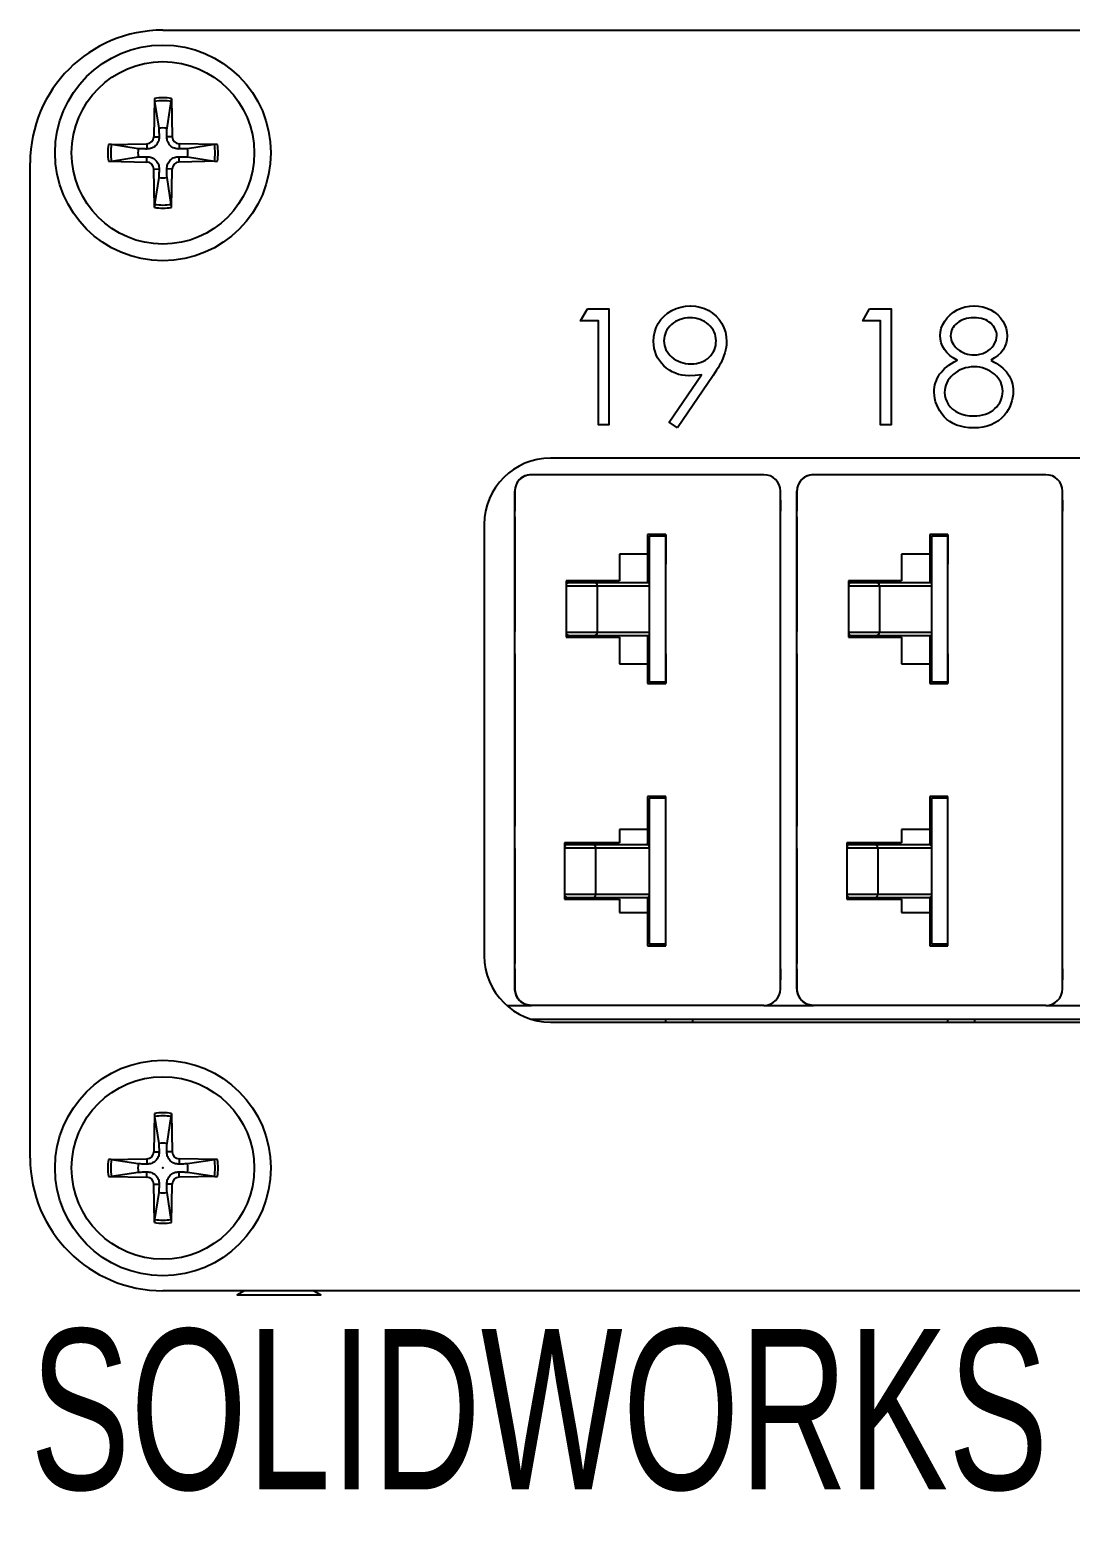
# Model space of a CAD drawing. Header units: millimetres. Extents: x -122 to 43, y -25 to 21.
# Drawn here: x -122.23 to -90.88, y -24.72 to 20.73 of the extents above; entities that cross this region are included whole.
import ezdxf

# ---------------------------------------------------------------- set-up
doc = ezdxf.new("R2010")
doc.units = ezdxf.units.MM
doc.header["$PDSIZE"] = -1
doc.styles.add('SLDTEXTSTYLE0', font='TXT', dxfattribs={"width": 0.7})

msp = doc.modelspace()

# ---------------------------------------------------------------- linework, layer by layer
at = {"color": 7, "linetype": 'Continuous', "lineweight": 25}
for p, q in [((-118.234, 20.729), (38.766, 20.729)), ((-118.487, 18.672), (-118.51, 17.516)), ((-117.98, 18.672), (-117.957, 17.516)), ((-118.484, 18.58), (-118.356, 17.771)), ((-118.111, 17.771), (-117.983, 18.58)), ((-119.877, 17.282), (-118.721, 17.305)), ((-118.976, 17.152), (-119.785, 17.279)), ((-118.721, 17.305), (-118.717, 17.145)), ((-118.51, 17.516), (-118.35, 17.512)), ((-117.957, 17.516), (-118.118, 17.512)), ((-117.747, 17.305), (-117.75, 17.145)), ((-116.59, 17.282), (-117.747, 17.305)), ((-116.682, 17.279), (-117.491, 17.152)), ((-119.785, 16.778), (-118.976, 16.906)), ((-118.721, 16.752), (-118.717, 16.913)), ((-117.747, 16.752), (-117.75, 16.913)), ((-117.491, 16.906), (-116.682, 16.778)), ((-122.234, -13.271), (-122.234, 16.729)), ((-119.877, 16.775), (-118.721, 16.752)), ((-118.51, 16.542), (-118.35, 16.545)), ((-118.487, 15.385), (-118.51, 16.542)), ((-117.957, 16.542), (-118.118, 16.545)), ((-117.98, 15.385), (-117.957, 16.542)), ((-116.59, 16.775), (-117.747, 16.752)), ((-118.356, 16.286), (-118.484, 15.477)), ((-117.983, 15.477), (-118.111, 16.286)), ((26.786, 7.829), (-106.554, 7.829)), ((-100.134, 7.329), (-107.134, 7.329)), ((-91.634, 7.329), (-98.634, 7.329)), ((-107.634, -8.171), (-107.634, 6.829)), ((-107.634, 6.829), (-107.634, 6.829)), ((-99.634, -8.171), (-99.634, 6.829)), ((-99.134, -8.171), (-99.134, 6.829)), ((-99.134, 6.829), (-99.134, 6.829)), ((-91.134, -8.171), (-91.134, 6.829)), ((-108.554, 5.829), (-108.554, -7.171)), ((-103.084, 5.529), (-103.634, 5.529)), ((-103.634, 5.529), (-103.634, 4.079)), ((-103.584, 5.479), (-103.584, 1.079)), ((-103.084, 5.479), (-103.584, 5.479)), ((-103.084, 1.029), (-103.084, 5.529)), ((-103.084, 5.529), (-103.084, 4.629)), ((-94.584, 5.529), (-95.134, 5.529)), ((-95.134, 5.529), (-95.134, 4.079)), ((-94.584, 5.479), (-95.084, 5.479)), ((-95.084, 5.479), (-95.084, 1.079)), ((-94.584, 1.029), (-94.584, 5.529)), ((-94.584, 5.529), (-94.584, 4.629)), ((-107.634, -6.671), (-107.634, 5.329)), ((-99.134, -6.671), (-99.134, 5.329)), ((-103.634, 4.929), (-104.484, 4.929)), ((-104.484, 4.929), (-104.484, 4.129)), ((-95.134, 4.929), (-95.984, 4.929)), ((-95.984, 4.929), (-95.984, 4.129)), ((-106.084, 4.129), (-106.084, 2.429)), ((-104.484, 4.129), (-106.084, 4.129)), ((-103.584, 4.529), (-103.634, 4.529)), ((-97.584, 4.129), (-97.584, 2.429)), ((-95.984, 4.129), (-97.584, 4.129)), ((-95.084, 4.529), (-95.134, 4.529)), ((-106.084, 4.079), (-103.584, 4.079)), ((-106.084, 3.979), (-103.584, 3.979)), ((-105.148, 3.979), (-105.148, 2.579)), ((-97.584, 4.079), (-95.084, 4.079)), ((-97.584, 3.979), (-95.084, 3.979)), ((-96.648, 3.979), (-96.648, 2.579)), ((-106.084, 2.579), (-103.584, 2.579)), ((-106.084, 2.479), (-103.584, 2.479)), ((-106.084, 2.429), (-104.484, 2.429)), ((-104.484, 2.429), (-104.484, 1.629)), ((-103.634, 2.479), (-103.634, 1.029)), ((-97.584, 2.579), (-95.084, 2.579)), ((-97.584, 2.479), (-95.084, 2.479)), ((-97.584, 2.429), (-95.984, 2.429)), ((-95.984, 2.429), (-95.984, 1.629)), ((-95.134, 2.479), (-95.134, 1.029)), ((-103.634, 2.029), (-103.584, 2.029)), ((-103.084, 1.929), (-103.084, 1.029)), ((-95.134, 2.029), (-95.084, 2.029)), ((-94.584, 1.929), (-94.584, 1.029)), ((-104.484, 1.629), (-103.634, 1.629)), ((-95.984, 1.629), (-95.134, 1.629)), ((-103.634, 1.029), (-103.084, 1.029)), ((-103.084, 1.079), (-103.584, 1.079)), ((-95.134, 1.029), (-94.584, 1.029)), ((-94.584, 1.079), (-95.084, 1.079)), ((-103.084, -2.371), (-103.634, -2.371)), ((-103.634, -2.371), (-103.634, -3.821)), ((-103.584, -2.421), (-103.584, -6.821)), ((-103.084, -2.421), (-103.584, -2.421)), ((-103.084, -6.871), (-103.084, -2.371)), ((-94.584, -2.371), (-95.134, -2.371)), ((-95.134, -2.371), (-95.134, -3.821)), ((-95.084, -2.421), (-95.084, -6.821)), ((-94.584, -2.421), (-95.084, -2.421)), ((-94.584, -6.871), (-94.584, -2.371)), ((-103.584, -3.371), (-104.484, -3.371)), ((-104.484, -3.371), (-104.484, -3.771)), ((-95.084, -3.371), (-95.984, -3.371)), ((-95.984, -3.371), (-95.984, -3.771)), ((-106.134, -3.771), (-106.134, -5.471)), ((-104.484, -3.771), (-106.134, -3.771)), ((-106.134, -3.821), (-103.634, -3.821)), ((-106.134, -3.921), (-103.584, -3.921)), ((-105.198, -3.921), (-105.198, -5.321)), ((-97.634, -3.771), (-97.634, -5.471)), ((-95.984, -3.771), (-97.634, -3.771)), ((-97.634, -3.821), (-95.134, -3.821)), ((-97.634, -3.921), (-95.084, -3.921)), ((-96.698, -3.921), (-96.698, -5.321)), ((-106.134, -5.321), (-103.584, -5.321)), ((-106.134, -5.421), (-103.634, -5.421)), ((-103.634, -5.421), (-103.634, -6.871)), ((-97.634, -5.321), (-95.084, -5.321)), ((-97.634, -5.421), (-95.134, -5.421)), ((-95.134, -5.421), (-95.134, -6.871)), ((-106.134, -5.471), (-104.484, -5.471)), ((-104.484, -5.471), (-104.484, -5.871)), ((-104.484, -5.871), (-103.584, -5.871)), ((-97.634, -5.471), (-95.984, -5.471)), ((-95.984, -5.471), (-95.984, -5.871)), ((-95.984, -5.871), (-95.084, -5.871)), ((-103.634, -6.871), (-103.084, -6.871)), ((-103.084, -6.821), (-103.584, -6.821)), ((-95.134, -6.871), (-94.584, -6.871)), ((-94.584, -6.821), (-95.084, -6.821)), ((-107.634, -8.171), (-107.634, -8.171)), ((-99.134, -8.171), (-99.134, -8.171)), ((-107.876, -8.671), (-107.134, -8.671)), ((-107.142, -9.083), (27.375, -9.083)), ((-100.134, -8.671), (-107.134, -8.671)), ((-103.084, -9.171), (-103.084, -9.083)), ((-102.284, -9.083), (-102.284, -9.171)), ((-100.134, -8.671), (-98.634, -8.671)), ((-91.634, -8.671), (-98.634, -8.671)), ((-94.584, -9.171), (-94.584, -9.083)), ((-93.784, -9.083), (-93.784, -9.171)), ((-91.634, -8.671), (-90.134, -8.671)), ((-106.554, -9.171), (26.786, -9.171)), ((-118.487, -11.928), (-118.51, -13.084)), ((-118.484, -12.02), (-118.356, -12.829)), ((-118.111, -12.829), (-117.983, -12.02)), ((-117.98, -11.928), (-117.957, -13.084)), ((-118.51, -13.084), (-118.35, -13.088)), ((-117.957, -13.084), (-118.118, -13.088)), ((-119.877, -13.318), (-118.721, -13.295)), ((-118.976, -13.448), (-119.785, -13.321)), ((-118.721, -13.295), (-118.717, -13.455)), ((-117.747, -13.295), (-117.75, -13.455)), ((-116.59, -13.318), (-117.747, -13.295)), ((-116.682, -13.321), (-117.491, -13.448)), ((-119.877, -13.825), (-118.721, -13.848)), ((-119.785, -13.822), (-118.976, -13.694)), ((-118.721, -13.848), (-118.717, -13.687)), ((-118.51, -14.058), (-118.35, -14.055)), ((-118.487, -15.215), (-118.51, -14.058)), ((-117.957, -14.058), (-118.118, -14.055)), ((-117.98, -15.215), (-117.957, -14.058)), ((-117.747, -13.848), (-117.75, -13.687)), ((-116.59, -13.825), (-117.747, -13.848)), ((-117.491, -13.694), (-116.682, -13.822)), ((-118.356, -14.314), (-118.484, -15.123)), ((-117.983, -15.123), (-118.111, -14.314)), ((38.766, -17.271), (-118.234, -17.271)), ((-115.772, -17.271), (-116.011, -17.409)), ((-113.468, -17.409), (-116.011, -17.409)), ((-113.468, -17.409), (-113.707, -17.271))]:
    msp.add_line(p, q, dxfattribs=at)
at = {"color": 7, "linetype": 'Continuous', "flags": 128}
for points in [[(-105.447, 12.329), (-104.8, 12.329), (-104.8, 12.329), (-104.8, 8.829), (-104.8, 8.829), (-105.114, 8.829), (-105.114, 8.829), (-105.114, 11.97), (-105.114, 11.97), (-105.653, 11.97), (-105.653, 11.97), (-105.447, 12.329)], [(-102.736, 8.739), (-102.987, 8.914), (-102.987, 8.914), (-102.014, 10.336), (-102.014, 10.336), (-102.201, 10.317), (-102.382, 10.31), (-102.382, 10.31), (-102.492, 10.314), (-102.597, 10.328), (-102.699, 10.352), (-102.796, 10.385), (-102.889, 10.427), (-102.977, 10.478), (-103.062, 10.539), (-103.142, 10.609), (-103.215, 10.686), (-103.279, 10.767), (-103.332, 10.853), (-103.376, 10.943), (-103.41, 11.037), (-103.434, 11.136), (-103.449, 11.239), (-103.454, 11.346), (-103.454, 11.346), (-103.445, 11.493), (-103.418, 11.632), (-103.373, 11.764), (-103.311, 11.888), (-103.232, 12.003), (-103.138, 12.105), (-103.029, 12.196), (-102.904, 12.274), (-102.771, 12.337), (-102.632, 12.383), (-102.488, 12.409), (-102.34, 12.418), (-102.34, 12.418), (-102.195, 12.409), (-102.055, 12.383), (-101.921, 12.339), (-101.793, 12.278), (-101.674, 12.2), (-101.569, 12.109), (-101.477, 12.003), (-101.398, 11.883), (-101.336, 11.755), (-101.291, 11.621), (-101.265, 11.485), (-101.255, 11.343), (-101.255, 11.343), (-101.261, 11.233), (-101.277, 11.121), (-101.305, 11.005), (-101.344, 10.887), (-101.368, 10.826), (-101.396, 10.762), (-101.429, 10.695), (-101.466, 10.626), (-101.508, 10.552), (-101.553, 10.476), (-101.604, 10.397), (-101.659, 10.315), (-101.659, 10.315), (-102.736, 8.739)], [(-96.947, 12.329), (-96.3, 12.329), (-96.3, 12.329), (-96.3, 8.829), (-96.3, 8.829), (-96.614, 8.829), (-96.614, 8.829), (-96.614, 11.97), (-96.614, 11.97), (-97.153, 11.97), (-97.153, 11.97), (-96.947, 12.329)], [(-93.297, 10.779), (-93.212, 10.733), (-93.133, 10.686), (-93.06, 10.637), (-92.992, 10.587), (-92.931, 10.535), (-92.875, 10.481), (-92.826, 10.427), (-92.783, 10.37), (-92.745, 10.312), (-92.712, 10.251), (-92.684, 10.189), (-92.661, 10.125), (-92.643, 10.059), (-92.631, 9.99), (-92.624, 9.92), (-92.621, 9.848), (-92.621, 9.848), (-92.625, 9.747), (-92.638, 9.649), (-92.658, 9.554), (-92.687, 9.462), (-92.725, 9.372), (-92.77, 9.287), (-92.823, 9.203), (-92.886, 9.123), (-92.886, 9.123), (-92.971, 9.033), (-93.065, 8.955), (-93.168, 8.889), (-93.281, 8.835), (-93.401, 8.793), (-93.53, 8.763), (-93.668, 8.745), (-93.815, 8.739), (-93.815, 8.739), (-93.956, 8.745), (-94.088, 8.76), (-94.212, 8.787), (-94.327, 8.823), (-94.433, 8.871), (-94.53, 8.929), (-94.618, 8.997), (-94.698, 9.076), (-94.769, 9.162), (-94.83, 9.249), (-94.881, 9.339), (-94.924, 9.431), (-94.957, 9.525), (-94.98, 9.621), (-94.994, 9.719), (-94.999, 9.819), (-94.999, 9.819), (-94.996, 9.893), (-94.988, 9.965), (-94.976, 10.034), (-94.958, 10.102), (-94.935, 10.168), (-94.907, 10.232), (-94.874, 10.294), (-94.836, 10.354), (-94.792, 10.413), (-94.742, 10.47), (-94.686, 10.525), (-94.622, 10.579), (-94.554, 10.632), (-94.478, 10.683), (-94.397, 10.732), (-94.308, 10.779), (-94.308, 10.779), (-94.428, 10.848), (-94.532, 10.926), (-94.62, 11.011), (-94.692, 11.104), (-94.748, 11.203), (-94.787, 11.305), (-94.812, 11.411), (-94.819, 11.52), (-94.819, 11.52), (-94.811, 11.632), (-94.786, 11.742), (-94.743, 11.851), (-94.684, 11.959), (-94.61, 12.06), (-94.523, 12.15), (-94.423, 12.228), (-94.31, 12.296), (-94.188, 12.35), (-94.062, 12.388), (-93.93, 12.411), (-93.794, 12.418), (-93.794, 12.418), (-93.661, 12.411), (-93.533, 12.388), (-93.41, 12.348), (-93.292, 12.294), (-93.183, 12.227), (-93.087, 12.148), (-93.003, 12.058), (-92.931, 11.957), (-92.874, 11.85), (-92.833, 11.739), (-92.809, 11.626), (-92.8, 11.511), (-92.8, 11.511), (-92.808, 11.397), (-92.831, 11.29), (-92.87, 11.189), (-92.924, 11.094), (-92.994, 11.006), (-93.079, 10.924), (-93.181, 10.848), (-93.297, 10.779)], [(-102.324, 10.668), (-102.24, 10.672), (-102.162, 10.681), (-102.087, 10.697), (-102.017, 10.72), (-101.95, 10.748), (-101.888, 10.783), (-101.83, 10.824), (-101.776, 10.872), (-101.728, 10.924), (-101.686, 10.979), (-101.65, 11.037), (-101.621, 11.097), (-101.598, 11.16), (-101.582, 11.225), (-101.573, 11.293), (-101.569, 11.364), (-101.569, 11.364), (-101.573, 11.435), (-101.584, 11.503), (-101.602, 11.568), (-101.627, 11.631), (-101.659, 11.691), (-101.698, 11.748), (-101.745, 11.804), (-101.799, 11.855), (-101.858, 11.903), (-101.92, 11.945), (-101.985, 11.98), (-102.053, 12.008), (-102.124, 12.031), (-102.198, 12.047), (-102.276, 12.056), (-102.356, 12.06), (-102.356, 12.06), (-102.436, 12.056), (-102.512, 12.047), (-102.586, 12.031), (-102.657, 12.008), (-102.725, 11.98), (-102.79, 11.945), (-102.852, 11.903), (-102.911, 11.855), (-102.965, 11.804), (-103.011, 11.748), (-103.05, 11.691), (-103.083, 11.631), (-103.108, 11.568), (-103.126, 11.503), (-103.136, 11.435), (-103.14, 11.364), (-103.14, 11.364), (-103.136, 11.293), (-103.125, 11.225), (-103.106, 11.16), (-103.08, 11.097), (-103.047, 11.037), (-103.005, 10.979), (-102.957, 10.924), (-102.901, 10.872), (-102.84, 10.824), (-102.775, 10.783), (-102.707, 10.748), (-102.637, 10.72), (-102.564, 10.697), (-102.487, 10.681), (-102.407, 10.672), (-102.324, 10.668)], [(-93.811, 12.06), (-93.885, 12.057), (-93.955, 12.05), (-94.022, 12.037), (-94.085, 12.02), (-94.146, 11.996), (-94.203, 11.969), (-94.257, 11.936), (-94.308, 11.898), (-94.355, 11.857), (-94.395, 11.814), (-94.428, 11.769), (-94.456, 11.722), (-94.477, 11.673), (-94.493, 11.623), (-94.503, 11.57), (-94.505, 11.515), (-94.505, 11.515), (-94.502, 11.461), (-94.492, 11.408), (-94.476, 11.356), (-94.452, 11.306), (-94.423, 11.257), (-94.386, 11.208), (-94.343, 11.162), (-94.294, 11.116), (-94.24, 11.074), (-94.183, 11.038), (-94.125, 11.008), (-94.064, 10.983), (-94.001, 10.963), (-93.935, 10.949), (-93.868, 10.941), (-93.799, 10.938), (-93.799, 10.938), (-93.71, 10.943), (-93.623, 10.958), (-93.539, 10.983), (-93.457, 11.018), (-93.38, 11.063), (-93.313, 11.114), (-93.255, 11.173), (-93.205, 11.24), (-93.166, 11.311), (-93.137, 11.381), (-93.12, 11.452), (-93.114, 11.522), (-93.114, 11.522), (-93.117, 11.572), (-93.126, 11.621), (-93.14, 11.668), (-93.159, 11.715), (-93.184, 11.76), (-93.215, 11.804), (-93.251, 11.848), (-93.293, 11.891), (-93.34, 11.93), (-93.392, 11.964), (-93.449, 11.994), (-93.512, 12.017), (-93.579, 12.036), (-93.651, 12.049), (-93.729, 12.057), (-93.811, 12.06)], [(-93.791, 10.579), (-93.884, 10.575), (-93.973, 10.564), (-94.059, 10.546), (-94.14, 10.521), (-94.218, 10.488), (-94.292, 10.448), (-94.362, 10.401), (-94.428, 10.347), (-94.489, 10.288), (-94.54, 10.227), (-94.585, 10.164), (-94.62, 10.098), (-94.649, 10.029), (-94.669, 9.958), (-94.681, 9.885), (-94.685, 9.809), (-94.685, 9.809), (-94.678, 9.715), (-94.658, 9.625), (-94.623, 9.535), (-94.576, 9.45), (-94.515, 9.37), (-94.444, 9.301), (-94.362, 9.24), (-94.268, 9.189), (-94.165, 9.149), (-94.055, 9.121), (-93.937, 9.104), (-93.811, 9.098), (-93.811, 9.098), (-93.713, 9.101), (-93.621, 9.112), (-93.533, 9.13), (-93.451, 9.154), (-93.374, 9.185), (-93.302, 9.223), (-93.234, 9.268), (-93.173, 9.321), (-93.117, 9.378), (-93.069, 9.437), (-93.027, 9.499), (-92.994, 9.563), (-92.969, 9.629), (-92.95, 9.697), (-92.938, 9.768), (-92.935, 9.842), (-92.935, 9.842), (-92.939, 9.913), (-92.95, 9.982), (-92.97, 10.049), (-92.997, 10.115), (-93.033, 10.178), (-93.076, 10.239), (-93.127, 10.298), (-93.186, 10.354), (-93.25, 10.407), (-93.318, 10.453), (-93.389, 10.491), (-93.463, 10.523), (-93.54, 10.547), (-93.621, 10.565), (-93.704, 10.575), (-93.791, 10.579)]]:
    msp.add_lwpolyline(points, dxfattribs=at)
at = {"color": 7, "linetype": 'Continuous', "lineweight": 25, "flags": 128}
for points in [[(-107.634, 5.329), (-107.634, 5.621), (-107.634, 5.903), (-107.634, 6.162), (-107.634, 6.389), (-107.634, 6.576), (-107.634, 6.715), (-107.634, 6.8), (-107.634, 6.829)], [(-107.634, 6.829), (-107.634, 6.574), (-107.634, 6.385), (-107.634, 6.268), (-107.634, 6.229), (-107.634, 6.268), (-107.634, 6.385), (-107.634, 6.574), (-107.634, 6.829)], [(-107.634, 6.829), (-107.634, 6.574), (-107.634, 6.385), (-107.634, 6.268), (-107.634, 6.229), (-107.634, 6.268), (-107.634, 6.385), (-107.634, 6.574), (-107.634, 6.829)], [(-107.634, 6.829), (-107.634, 6.574), (-107.634, 6.385), (-107.634, 6.268), (-107.634, 6.229), (-107.634, 6.268), (-107.634, 6.385), (-107.634, 6.574), (-107.634, 6.829)], [(-99.134, 5.329), (-99.134, 5.621), (-99.134, 5.903), (-99.134, 6.162), (-99.134, 6.389), (-99.134, 6.576), (-99.134, 6.715), (-99.134, 6.8), (-99.134, 6.829)], [(-99.134, 6.829), (-99.134, 6.574), (-99.134, 6.385), (-99.134, 6.268), (-99.134, 6.229), (-99.134, 6.268), (-99.134, 6.385), (-99.134, 6.574), (-99.134, 6.829)], [(-99.134, 6.829), (-99.134, 6.574), (-99.134, 6.385), (-99.134, 6.268), (-99.134, 6.229), (-99.134, 6.268), (-99.134, 6.385), (-99.134, 6.574), (-99.134, 6.829)], [(-99.134, 6.829), (-99.134, 6.574), (-99.134, 6.385), (-99.134, 6.268), (-99.134, 6.229), (-99.134, 6.268), (-99.134, 6.385), (-99.134, 6.574), (-99.134, 6.829)], [(-99.634, 6.558), (-99.634, 6.395), (-99.634, 6.285), (-99.634, 6.233), (-99.634, 6.229)], [(-91.134, 6.558), (-91.134, 6.395), (-91.134, 6.285), (-91.134, 6.233), (-91.134, 6.229)], [(-107.634, 4.329), (-107.634, 4.822), (-107.634, 5.275), (-107.634, 5.651), (-107.634, 5.921), (-107.634, 6.061), (-107.634, 6.061), (-107.634, 5.921), (-107.634, 5.651), (-107.634, 5.275), (-107.634, 4.822), (-107.634, 4.329), (-107.634, 3.836), (-107.634, 3.383), (-107.634, 3.006), (-107.634, 2.737), (-107.634, 2.597), (-107.634, 2.597), (-107.634, 2.737), (-107.634, 3.006), (-107.634, 3.383), (-107.634, 3.836), (-107.634, 4.329)], [(-99.134, 4.329), (-99.134, 4.822), (-99.134, 5.275), (-99.134, 5.651), (-99.134, 5.921), (-99.134, 6.061), (-99.134, 6.061), (-99.134, 5.921), (-99.134, 5.651), (-99.134, 5.275), (-99.134, 4.822), (-99.134, 4.329), (-99.134, 3.836), (-99.134, 3.383), (-99.134, 3.006), (-99.134, 2.737), (-99.134, 2.597), (-99.134, 2.597), (-99.134, 2.737), (-99.134, 3.006), (-99.134, 3.383), (-99.134, 3.836), (-99.134, 4.329)], [(-103.584, 4.529), (-103.584, 4.61), (-103.584, 4.61), (-103.584, 4.466), (-103.584, 4.193), (-103.584, 3.821), (-103.584, 3.39), (-103.584, 2.947), (-103.584, 2.54), (-103.584, 2.213), (-103.584, 2.002), (-103.584, 1.929), (-103.584, 1.929)], [(-95.084, 4.529), (-95.084, 4.61), (-95.084, 4.61), (-95.084, 4.466), (-95.084, 4.193), (-95.084, 3.821), (-95.084, 3.39), (-95.084, 2.947), (-95.084, 2.54), (-95.084, 2.213), (-95.084, 2.002), (-95.084, 1.929), (-95.084, 1.929)], [(-107.634, -0.671), (-107.634, -0.072), (-107.634, 0.496), (-107.634, 1), (-107.634, 1.414), (-107.634, 1.716), (-107.634, 1.889), (-107.634, 1.924), (-107.634, 1.82), (-107.634, 1.58), (-107.634, 1.22), (-107.634, 0.757), (-107.634, 0.218), (-107.634, -0.369), (-107.634, -0.973), (-107.634, -1.561), (-107.634, -2.1), (-107.634, -2.562), (-107.634, -2.923), (-107.634, -3.162), (-107.634, -3.267), (-107.634, -3.232), (-107.634, -3.059), (-107.634, -2.757), (-107.634, -2.343), (-107.634, -1.838), (-107.634, -1.271), (-107.634, -0.671)], [(-107.634, -0.671), (-107.634, -0.072), (-107.634, 0.496), (-107.634, 1), (-107.634, 1.414), (-107.634, 1.716), (-107.634, 1.889), (-107.634, 1.924), (-107.634, 1.82), (-107.634, 1.58), (-107.634, 1.22), (-107.634, 0.757), (-107.634, 0.218), (-107.634, -0.369), (-107.634, -0.973), (-107.634, -1.561), (-107.634, -2.1), (-107.634, -2.562), (-107.634, -2.923), (-107.634, -3.162), (-107.634, -3.267), (-107.634, -3.232), (-107.634, -3.059), (-107.634, -2.757), (-107.634, -2.343), (-107.634, -1.838), (-107.634, -1.271), (-107.634, -0.671)], [(-99.134, -0.671), (-99.134, -0.072), (-99.134, 0.496), (-99.134, 1), (-99.134, 1.414), (-99.134, 1.716), (-99.134, 1.889), (-99.134, 1.924), (-99.134, 1.82), (-99.134, 1.58), (-99.134, 1.22), (-99.134, 0.757), (-99.134, 0.218), (-99.134, -0.369), (-99.134, -0.973), (-99.134, -1.561), (-99.134, -2.1), (-99.134, -2.562), (-99.134, -2.923), (-99.134, -3.162), (-99.134, -3.267), (-99.134, -3.232), (-99.134, -3.059), (-99.134, -2.757), (-99.134, -2.343), (-99.134, -1.838), (-99.134, -1.271), (-99.134, -0.671)], [(-99.134, -0.671), (-99.134, -0.072), (-99.134, 0.496), (-99.134, 1), (-99.134, 1.414), (-99.134, 1.716), (-99.134, 1.889), (-99.134, 1.924), (-99.134, 1.82), (-99.134, 1.58), (-99.134, 1.22), (-99.134, 0.757), (-99.134, 0.218), (-99.134, -0.369), (-99.134, -0.973), (-99.134, -1.561), (-99.134, -2.1), (-99.134, -2.562), (-99.134, -2.923), (-99.134, -3.162), (-99.134, -3.267), (-99.134, -3.232), (-99.134, -3.059), (-99.134, -2.757), (-99.134, -2.343), (-99.134, -1.838), (-99.134, -1.271), (-99.134, -0.671)], [(-103.584, -3.371), (-103.584, -3.29), (-103.584, -3.29), (-103.584, -3.434), (-103.584, -3.707), (-103.584, -4.079), (-103.584, -4.51), (-103.584, -4.953), (-103.584, -5.36), (-103.584, -5.687), (-103.584, -5.898), (-103.584, -5.971), (-103.584, -5.971)], [(-95.084, -3.371), (-95.084, -3.29), (-95.084, -3.29), (-95.084, -3.434), (-95.084, -3.707), (-95.084, -4.079), (-95.084, -4.51), (-95.084, -4.953), (-95.084, -5.36), (-95.084, -5.687), (-95.084, -5.898), (-95.084, -5.971), (-95.084, -5.971)], [(-107.634, -5.671), (-107.634, -5.178), (-107.634, -4.725), (-107.634, -4.349), (-107.634, -4.079), (-107.634, -3.939), (-107.634, -3.939), (-107.634, -4.079), (-107.634, -4.349), (-107.634, -4.725), (-107.634, -5.178), (-107.634, -5.671), (-107.634, -6.164), (-107.634, -6.617), (-107.634, -6.994), (-107.634, -7.263), (-107.634, -7.403), (-107.634, -7.403), (-107.634, -7.263), (-107.634, -6.994), (-107.634, -6.617), (-107.634, -6.164), (-107.634, -5.671)], [(-99.134, -5.671), (-99.134, -5.178), (-99.134, -4.725), (-99.134, -4.349), (-99.134, -4.079), (-99.134, -3.939), (-99.134, -3.939), (-99.134, -4.079), (-99.134, -4.349), (-99.134, -4.725), (-99.134, -5.178), (-99.134, -5.671), (-99.134, -6.164), (-99.134, -6.617), (-99.134, -6.994), (-99.134, -7.263), (-99.134, -7.403), (-99.134, -7.403), (-99.134, -7.263), (-99.134, -6.994), (-99.134, -6.617), (-99.134, -6.164), (-99.134, -5.671)], [(-107.634, -8.171), (-107.634, -8.142), (-107.634, -8.057), (-107.634, -7.918), (-107.634, -7.732), (-107.634, -7.505), (-107.634, -7.245), (-107.634, -6.964), (-107.634, -6.671)], [(-99.134, -8.171), (-99.134, -8.142), (-99.134, -8.057), (-99.134, -7.918), (-99.134, -7.732), (-99.134, -7.505), (-99.134, -7.245), (-99.134, -6.964), (-99.134, -6.671)], [(-107.634, -8.171), (-107.634, -7.917), (-107.634, -7.727), (-107.634, -7.611), (-107.634, -7.571), (-107.634, -7.611), (-107.634, -7.727), (-107.634, -7.917), (-107.634, -8.171)], [(-107.634, -8.171), (-107.634, -7.917), (-107.634, -7.727), (-107.634, -7.611), (-107.634, -7.571), (-107.634, -7.611), (-107.634, -7.727), (-107.634, -7.917), (-107.634, -8.171)], [(-107.634, -8.171), (-107.634, -7.917), (-107.634, -7.727), (-107.634, -7.611), (-107.634, -7.571), (-107.634, -7.611), (-107.634, -7.727), (-107.634, -7.917), (-107.634, -8.171)], [(-99.634, -7.571), (-99.634, -7.576), (-99.634, -7.628), (-99.634, -7.737), (-99.634, -7.901)], [(-99.134, -8.171), (-99.134, -7.917), (-99.134, -7.727), (-99.134, -7.611), (-99.134, -7.571), (-99.134, -7.611), (-99.134, -7.727), (-99.134, -7.917), (-99.134, -8.171)], [(-99.134, -8.171), (-99.134, -7.917), (-99.134, -7.727), (-99.134, -7.611), (-99.134, -7.571), (-99.134, -7.611), (-99.134, -7.727), (-99.134, -7.917), (-99.134, -8.171)], [(-99.134, -8.171), (-99.134, -7.917), (-99.134, -7.727), (-99.134, -7.611), (-99.134, -7.571), (-99.134, -7.611), (-99.134, -7.727), (-99.134, -7.917), (-99.134, -8.171)], [(-91.134, -7.571), (-91.134, -7.576), (-91.134, -7.628), (-91.134, -7.737), (-91.134, -7.901)]]:
    msp.add_lwpolyline(points, dxfattribs=at)
at = {"color": 7, "linetype": 'Continuous', "lineweight": 25}
for centre, radius in [((-118.234, 17.029), 3.25), ((-118.234, 17.029), 2.75), ((-118.234, -13.571), 3.25), ((-118.234, -13.571), 2.75)]:
    msp.add_circle(centre, radius, dxfattribs=at)
for centre, radius, start, end in [((-118.234, 16.729), 4, 90, 180), ((-118.234, 17.029), 1.663, 81.2244, 98.7756), ((-118.234, 17.029), 1.572, 80.8259, 99.1741), ((-118.234, 17.029), 0.752, 80.6078, 99.3922), ((-118.234, 17.029), 1.663, 171.2244, 188.7756), ((-118.234, 17.029), 1.572, 170.8259, 189.1741), ((-118.725, 17.52), 0.215, 271.1322, 358.8678), ((-117.742, 17.52), 0.215, 181.1322, 268.8678), ((-118.234, 17.029), 1.572, 350.8259, 9.1741), ((-118.234, 17.029), 1.663, 351.2244, 8.7756), ((-118.234, 17.029), 0.752, 170.6078, 189.3922), ((-118.234, 17.029), 0.752, 350.6078, 9.3922), ((-118.725, 16.538), 0.215, 1.1322, 88.8678), ((-117.742, 16.538), 0.215, 91.1322, 178.8678), ((-118.234, 17.029), 0.752, 260.6078, 279.3922), ((-118.234, 17.029), 1.572, 260.8259, 279.1741), ((-118.234, 17.029), 1.663, 261.2244, 278.7756), ((-106.554, 5.829), 2, 90, 180), ((-107.134, 6.829), 0.5, 90, 180), ((-100.134, 6.829), 0.5, 360, 90), ((-98.634, 6.829), 0.5, 90, 180), ((-91.634, 6.829), 0.5, 360, 90), ((-105.987, 3.979), 0.1, 90, 165.2821), ((-105.246, 3.98), 0.0985, 359.1178, 89.0898), ((-103.614, 3.985), 0.0942, 70.9083, 89.9875), ((-97.487, 3.979), 0.1, 90, 165.2821), ((-96.746, 3.98), 0.0985, 359.1178, 89.0898), ((-95.114, 3.985), 0.0942, 70.9083, 89.9875), ((-105.987, 2.579), 0.1, 194.6976, 270), ((-105.246, 2.577), 0.0985, 270.9102, 0.8822), ((-103.614, 2.573), 0.0942, 270.0125, 289.0917), ((-97.487, 2.579), 0.1, 194.6976, 270), ((-96.746, 2.577), 0.0985, 270.9102, 0.8822), ((-95.114, 2.573), 0.0942, 270.0125, 289.0917), ((-106.037, -3.921), 0.1, 90, 165.2821), ((-105.296, -3.92), 0.0985, 359.1178, 89.0898), ((-103.665, -3.917), 0.0962, 32.3191, 89.7004), ((-97.537, -3.921), 0.1, 90, 165.2821), ((-96.796, -3.92), 0.0985, 359.1178, 89.0898), ((-95.165, -3.917), 0.0962, 32.3191, 89.7004), ((-106.037, -5.321), 0.1, 194.6976, 270), ((-105.296, -5.323), 0.0985, 270.9102, 0.8822), ((-103.665, -5.325), 0.0962, 270.2996, 327.6809), ((-97.537, -5.321), 0.1, 194.6976, 270), ((-96.796, -5.323), 0.0985, 270.9102, 0.8822), ((-95.165, -5.325), 0.0962, 270.2996, 327.6809), ((-106.554, -7.171), 2, 180, 270), ((-107.134, -8.171), 0.5, 180, 270), ((-100.134, -8.171), 0.5, 270, 360), ((-98.634, -8.171), 0.5, 180, 270), ((-91.634, -8.171), 0.5, 270, 360), ((-118.234, -13.571), 1.663, 81.2244, 98.7756), ((-118.234, -13.571), 1.572, 80.8259, 99.1741), ((-118.725, -13.08), 0.215, 271.1322, 358.8678), ((-118.234, -13.571), 0.752, 80.6078, 99.3922), ((-117.742, -13.08), 0.215, 181.1322, 268.8678), ((-118.234, -13.271), 4, 180, 270), ((-118.234, -13.571), 1.663, 171.2244, 188.7756), ((-118.234, -13.571), 1.572, 170.8259, 189.1741), ((-118.234, -13.571), 0.752, 170.6078, 189.3922), ((-118.234, -13.571), 0.752, 350.6078, 9.3922), ((-118.234, -13.571), 1.572, 350.8259, 9.1741), ((-118.234, -13.571), 1.663, 351.2244, 8.7756), ((-118.725, -14.062), 0.215, 1.1322, 88.8678), ((-117.742, -14.062), 0.215, 91.1322, 178.8678), ((-118.234, -13.571), 0.752, 260.6078, 279.3922), ((-118.234, -13.571), 1.663, 261.2244, 278.7756), ((-118.234, -13.571), 1.572, 260.8259, 279.1741)]:
    msp.add_arc(centre, radius, start, end, dxfattribs=at)
for points, knots in [([(-118.487, 18.672), (-118.487, 18.662), (-118.488, 18.641), (-118.487, 18.614), (-118.486, 18.593), (-118.485, 18.585), (-118.484, 18.58)], [0, 0, 0, 0, 0.282263, 0.542721, 0.781806, 1, 1, 1, 1]), ([(-117.983, 18.58), (-117.982, 18.585), (-117.981, 18.593), (-117.98, 18.614), (-117.98, 18.641), (-117.98, 18.662), (-117.98, 18.672)], [0, 0, 0, 0, 0.218194, 0.457279, 0.717737, 1, 1, 1, 1]), ([(-118.356, 17.771), (-118.355, 17.715), (-118.353, 17.629), (-118.35, 17.542), (-118.35, 17.512)], [0, 0, 0, 0, 0.6523241, 1, 1, 1, 1]), ([(-118.118, 17.512), (-118.117, 17.552), (-118.114, 17.639), (-118.112, 17.725), (-118.111, 17.771)], [0, 0, 0, 0, 0.463307, 1, 1, 1, 1]), ([(-119.785, 17.279), (-119.79, 17.28), (-119.798, 17.281), (-119.819, 17.282), (-119.846, 17.283), (-119.867, 17.283), (-119.877, 17.282)], [0, 0, 0, 0, 0.218194, 0.457279, 0.717737, 1, 1, 1, 1]), ([(-118.35, 17.512), (-118.353, 17.466), (-118.358, 17.396), (-118.403, 17.307), (-118.451, 17.246), (-118.512, 17.198), (-118.601, 17.153), (-118.671, 17.148), (-118.717, 17.145)], [0, 0, 0, 0, 0.24984, 0.376376, 0.5, 0.623624, 0.75016, 1, 1, 1, 1]), ([(-117.75, 17.145), (-117.796, 17.148), (-117.866, 17.153), (-117.955, 17.198), (-118.016, 17.246), (-118.064, 17.307), (-118.109, 17.396), (-118.114, 17.466), (-118.118, 17.512)], [0, 0, 0, 0, 0.24984, 0.376376, 0.5, 0.623624, 0.75016, 1, 1, 1, 1]), ([(-116.59, 17.282), (-116.601, 17.283), (-116.621, 17.283), (-116.648, 17.282), (-116.669, 17.281), (-116.678, 17.28), (-116.682, 17.279)], [0, 0, 0, 0, 0.2822632, 0.542721, 0.7818059, 1, 1, 1, 1]), ([(-118.717, 17.145), (-118.757, 17.146), (-118.844, 17.148), (-118.93, 17.15), (-118.976, 17.152)], [0, 0, 0, 0, 0.463307, 1, 1, 1, 1]), ([(-118.976, 16.906), (-118.92, 16.907), (-118.834, 16.91), (-118.747, 16.912), (-118.717, 16.913)], [0, 0, 0, 0, 0.652324, 1, 1, 1, 1]), ([(-118.717, 16.913), (-118.671, 16.909), (-118.601, 16.904), (-118.512, 16.859), (-118.451, 16.811), (-118.403, 16.75), (-118.358, 16.661), (-118.353, 16.591), (-118.35, 16.545)], [0, 0, 0, 0, 0.24984, 0.376376, 0.5, 0.623624, 0.75016, 1, 1, 1, 1]), ([(-118.118, 16.545), (-118.114, 16.591), (-118.109, 16.661), (-118.064, 16.75), (-118.016, 16.811), (-117.955, 16.859), (-117.866, 16.904), (-117.796, 16.909), (-117.75, 16.913)], [0, 0, 0, 0, 0.24984, 0.376376, 0.5, 0.623624, 0.75016, 1, 1, 1, 1]), ([(-117.491, 17.152), (-117.547, 17.15), (-117.634, 17.148), (-117.72, 17.146), (-117.75, 17.145)], [0, 0, 0, 0, 0.652324, 1, 1, 1, 1]), ([(-117.75, 16.913), (-117.71, 16.912), (-117.624, 16.909), (-117.537, 16.907), (-117.491, 16.906)], [0, 0, 0, 0, 0.463307, 1, 1, 1, 1]), ([(-119.877, 16.775), (-119.867, 16.775), (-119.846, 16.775), (-119.819, 16.775), (-119.798, 16.777), (-119.79, 16.778), (-119.785, 16.778)], [0, 0, 0, 0, 0.282263, 0.542721, 0.781806, 1, 1, 1, 1]), ([(-118.35, 16.545), (-118.351, 16.505), (-118.353, 16.419), (-118.355, 16.333), (-118.356, 16.286)], [0, 0, 0, 0, 0.463307, 1, 1, 1, 1]), ([(-118.111, 16.286), (-118.112, 16.343), (-118.115, 16.429), (-118.117, 16.515), (-118.118, 16.545)], [0, 0, 0, 0, 0.652324, 1, 1, 1, 1]), ([(-116.682, 16.778), (-116.678, 16.778), (-116.669, 16.777), (-116.648, 16.775), (-116.621, 16.775), (-116.601, 16.775), (-116.59, 16.775)], [0, 0, 0, 0, 0.218194, 0.457279, 0.717737, 1, 1, 1, 1]), ([(-118.484, 15.477), (-118.485, 15.473), (-118.486, 15.464), (-118.487, 15.443), (-118.488, 15.416), (-118.487, 15.396), (-118.487, 15.385)], [0, 0, 0, 0, 0.218194, 0.457279, 0.717737, 1, 1, 1, 1]), ([(-117.98, 15.385), (-117.98, 15.396), (-117.98, 15.416), (-117.98, 15.443), (-117.981, 15.464), (-117.982, 15.473), (-117.983, 15.477)], [0, 0, 0, 0, 0.282263, 0.542721, 0.781806, 1, 1, 1, 1]), ([(-107.134, 7.329), (-107.21, 7.318), (-107.364, 7.297), (-107.525, 7.158), (-107.617, 6.996), (-107.628, 6.885), (-107.634, 6.829)], [0, 0, 0, 0, 0.2780421, 0.5575283, 0.7786677, 1, 1, 1, 1]), ([(-98.634, 7.329), (-98.71, 7.318), (-98.864, 7.297), (-99.025, 7.158), (-99.117, 6.996), (-99.128, 6.885), (-99.134, 6.829)], [0, 0, 0, 0, 0.278042, 0.557528, 0.778668, 1, 1, 1, 1]), ([(-103.584, 4.079), (-103.584, 4.079), (-103.584, 4.079), (-103.584, 4.079), (-103.584, 4.078), (-103.584, 4.076), (-103.584, 4.074)], [0, 0, 0, 0, 0.332062, 0.433632, 0.492228, 1, 1, 1, 1]), ([(-103.584, 4.073), (-103.584, 4.075), (-103.584, 4.078), (-103.584, 4.079), (-103.584, 4.079), (-103.584, 4.079), (-103.584, 4.079)], [0, 0, 0, 0, 0.507259, 0.56746, 0.66965, 1, 1, 1, 1]), ([(-95.084, 4.079), (-95.084, 4.079), (-95.084, 4.079), (-95.084, 4.079), (-95.084, 4.078), (-95.084, 4.076), (-95.084, 4.074)], [0, 0, 0, 0, 0.332062, 0.433632, 0.492228, 1, 1, 1, 1]), ([(-95.084, 4.073), (-95.084, 4.075), (-95.084, 4.078), (-95.084, 4.079), (-95.084, 4.079), (-95.084, 4.079), (-95.084, 4.079)], [0, 0, 0, 0, 0.507259, 0.56746, 0.66965, 1, 1, 1, 1]), ([(-103.584, 2.479), (-103.584, 2.479), (-103.584, 2.479), (-103.584, 2.479), (-103.584, 2.479), (-103.584, 2.482), (-103.584, 2.485)], [0, 0, 0, 0, 0.328973, 0.431507, 0.492741, 1, 1, 1, 1]), ([(-103.584, 2.484), (-103.584, 2.482), (-103.584, 2.479), (-103.584, 2.479), (-103.584, 2.479), (-103.584, 2.479), (-103.584, 2.479)], [0, 0, 0, 0, 0.507772, 0.565399, 0.666647, 1, 1, 1, 1]), ([(-95.084, 2.479), (-95.084, 2.479), (-95.084, 2.479), (-95.084, 2.479), (-95.084, 2.479), (-95.084, 2.482), (-95.084, 2.485)], [0, 0, 0, 0, 0.328973, 0.431507, 0.492741, 1, 1, 1, 1]), ([(-95.084, 2.484), (-95.084, 2.482), (-95.084, 2.479), (-95.084, 2.479), (-95.084, 2.479), (-95.084, 2.479), (-95.084, 2.479)], [0, 0, 0, 0, 0.507772, 0.565399, 0.666647, 1, 1, 1, 1]), ([(-103.584, -3.87), (-103.584, -3.853), (-103.584, -3.818), (-103.584, -3.85), (-103.584, -3.866)], [0, 0, 0, 0, 0.500427, 1, 1, 1, 1]), ([(-95.084, -3.87), (-95.084, -3.853), (-95.084, -3.818), (-95.084, -3.85), (-95.084, -3.866)], [0, 0, 0, 0, 0.500427, 1, 1, 1, 1]), ([(-107.134, -8.671), (-107.21, -8.661), (-107.364, -8.64), (-107.525, -8.5), (-107.617, -8.339), (-107.628, -8.227), (-107.634, -8.171)], [0, 0, 0, 0, 0.2781, 0.557533, 0.778613, 1, 1, 1, 1]), ([(-98.634, -8.671), (-98.71, -8.661), (-98.864, -8.64), (-99.025, -8.5), (-99.117, -8.339), (-99.128, -8.227), (-99.134, -8.171)], [0, 0, 0, 0, 0.2781, 0.557533, 0.778613, 1, 1, 1, 1]), ([(-118.487, -11.928), (-118.487, -11.938), (-118.488, -11.959), (-118.487, -11.986), (-118.486, -12.007), (-118.485, -12.015), (-118.484, -12.02)], [0, 0, 0, 0, 0.282263, 0.542721, 0.781806, 1, 1, 1, 1]), ([(-117.983, -12.02), (-117.982, -12.015), (-117.981, -12.007), (-117.98, -11.986), (-117.98, -11.959), (-117.98, -11.938), (-117.98, -11.928)], [0, 0, 0, 0, 0.218194, 0.457279, 0.717737, 1, 1, 1, 1]), ([(-118.35, -13.088), (-118.353, -13.134), (-118.358, -13.204), (-118.403, -13.293), (-118.451, -13.354), (-118.512, -13.402), (-118.601, -13.447), (-118.671, -13.452), (-118.717, -13.455)], [0, 0, 0, 0, 0.24984, 0.376376, 0.5, 0.623624, 0.75016, 1, 1, 1, 1]), ([(-118.356, -12.829), (-118.355, -12.885), (-118.353, -12.971), (-118.35, -13.058), (-118.35, -13.088)], [0, 0, 0, 0, 0.652324, 1, 1, 1, 1]), ([(-118.118, -13.088), (-118.117, -13.048), (-118.114, -12.961), (-118.112, -12.875), (-118.111, -12.829)], [0, 0, 0, 0, 0.463307, 1, 1, 1, 1]), ([(-117.75, -13.455), (-117.796, -13.452), (-117.866, -13.447), (-117.955, -13.402), (-118.016, -13.354), (-118.064, -13.293), (-118.109, -13.204), (-118.114, -13.134), (-118.118, -13.088)], [0, 0, 0, 0, 0.24984, 0.376376, 0.5, 0.623624, 0.75016, 1, 1, 1, 1]), ([(-119.785, -13.321), (-119.79, -13.32), (-119.798, -13.319), (-119.819, -13.318), (-119.846, -13.317), (-119.867, -13.317), (-119.877, -13.318)], [0, 0, 0, 0, 0.2181941, 0.457279, 0.7177368, 1, 1, 1, 1]), ([(-118.717, -13.455), (-118.757, -13.454), (-118.844, -13.452), (-118.93, -13.45), (-118.976, -13.448)], [0, 0, 0, 0, 0.463307, 1, 1, 1, 1]), ([(-117.491, -13.448), (-117.547, -13.45), (-117.634, -13.452), (-117.72, -13.454), (-117.75, -13.455)], [0, 0, 0, 0, 0.652324, 1, 1, 1, 1]), ([(-116.59, -13.318), (-116.601, -13.317), (-116.621, -13.317), (-116.648, -13.318), (-116.669, -13.319), (-116.678, -13.32), (-116.682, -13.321)], [0, 0, 0, 0, 0.282263, 0.542721, 0.781806, 1, 1, 1, 1]), ([(-119.877, -13.825), (-119.867, -13.825), (-119.846, -13.825), (-119.819, -13.825), (-119.798, -13.823), (-119.79, -13.822), (-119.785, -13.822)], [0, 0, 0, 0, 0.282263, 0.542721, 0.781806, 1, 1, 1, 1]), ([(-118.976, -13.694), (-118.92, -13.693), (-118.834, -13.69), (-118.747, -13.688), (-118.717, -13.687)], [0, 0, 0, 0, 0.652324, 1, 1, 1, 1]), ([(-118.717, -13.687), (-118.671, -13.691), (-118.601, -13.696), (-118.512, -13.741), (-118.451, -13.789), (-118.403, -13.85), (-118.358, -13.939), (-118.353, -14.009), (-118.35, -14.055)], [0, 0, 0, 0, 0.2498398, 0.3763762, 0.5, 0.6236238, 0.7501602, 1, 1, 1, 1]), ([(-118.35, -14.055), (-118.351, -14.095), (-118.353, -14.181), (-118.355, -14.267), (-118.356, -14.314)], [0, 0, 0, 0, 0.463307, 1, 1, 1, 1]), ([(-118.118, -14.055), (-118.114, -14.009), (-118.109, -13.939), (-118.064, -13.85), (-118.016, -13.789), (-117.955, -13.741), (-117.866, -13.696), (-117.796, -13.691), (-117.75, -13.687)], [0, 0, 0, 0, 0.24984, 0.376376, 0.5, 0.623624, 0.75016, 1, 1, 1, 1]), ([(-118.111, -14.314), (-118.112, -14.257), (-118.115, -14.171), (-118.117, -14.085), (-118.118, -14.055)], [0, 0, 0, 0, 0.652324, 1, 1, 1, 1]), ([(-117.75, -13.687), (-117.71, -13.688), (-117.624, -13.691), (-117.537, -13.693), (-117.491, -13.694)], [0, 0, 0, 0, 0.463307, 1, 1, 1, 1]), ([(-116.682, -13.822), (-116.678, -13.822), (-116.669, -13.823), (-116.648, -13.825), (-116.621, -13.825), (-116.601, -13.825), (-116.59, -13.825)], [0, 0, 0, 0, 0.218194, 0.457279, 0.717737, 1, 1, 1, 1]), ([(-118.484, -15.123), (-118.485, -15.127), (-118.486, -15.136), (-118.487, -15.157), (-118.488, -15.184), (-118.487, -15.204), (-118.487, -15.215)], [0, 0, 0, 0, 0.218194, 0.457279, 0.717737, 1, 1, 1, 1]), ([(-117.98, -15.215), (-117.98, -15.204), (-117.98, -15.184), (-117.98, -15.157), (-117.981, -15.136), (-117.982, -15.127), (-117.983, -15.123)], [0, 0, 0, 0, 0.282263, 0.542721, 0.781806, 1, 1, 1, 1])]:
    msp.add_open_spline(points, degree=3, knots=knots, dxfattribs=at)
at = {"color": 7, "linetype": 'Continuous'}
msp.add_point((-118.234, -13.571), dxfattribs=at)

# ---------------------------------------------------------------- texts
at = {"color": 7, "linetype": 'Continuous', "insert": (-122.234, -18.428), "char_height": 4.83362, "attachment_point": 1, "style": 'SLDTEXTSTYLE0'}
msp.add_mtext('SOLIDWORKS Lehrprodukt - Nur für Lehrzwecke.', dxfattribs=at)

doc.saveas('drawing.dxf')
